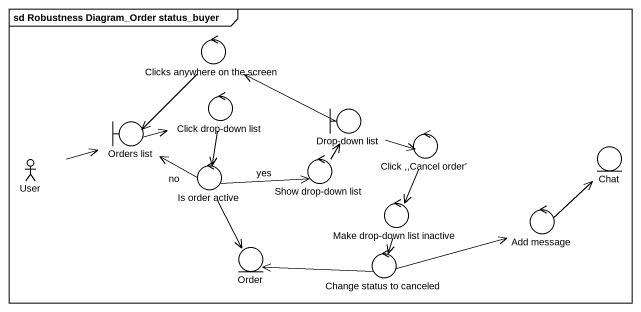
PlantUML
@startuml
mainframe sd Robustness Diagram_Order status_buyer
control "Clicks anywhere on the screen" as Clicks_anywhere_on_the
boundary "Orders list" as Orders_list
control "Click drop-down list" as Click_drop_down_list
boundary "Drop-down list" as Drop_down_list
actor User
control "Show drop-down list" as Show_drop_down_list
control "Click ,,Cancel order'" as Click_Cancel_order
entity Chat
control "Is order active" as Is_order_active
control "Make drop-down list inactive" as Make_drop_down_list_inactive
control "Add message" as Add_message
entity Order
control "Change status to canceled" as Change_status_to_canceled
Clicks_anywhere_on_the --> Orders_list
Orders_list -right-> Click_drop_down_list
Click_drop_down_list --> Is_order_active
Drop_down_list -left-> Clicks_anywhere_on_the
Drop_down_list -right-> Click_Cancel_order
User -right-> Orders_list
Show_drop_down_list -up-> Drop_down_list
Click_Cancel_order --> Make_drop_down_list_inactive
Is_order_active -left-> Orders_list : no
Is_order_active -right-> Show_drop_down_list : yes
Is_order_active --> Order
Make_drop_down_list_inactive --> Change_status_to_canceled
Add_message -up-> Chat
Change_status_to_canceled -right-> Add_message
Change_status_to_canceled -left-> Order
@enduml
